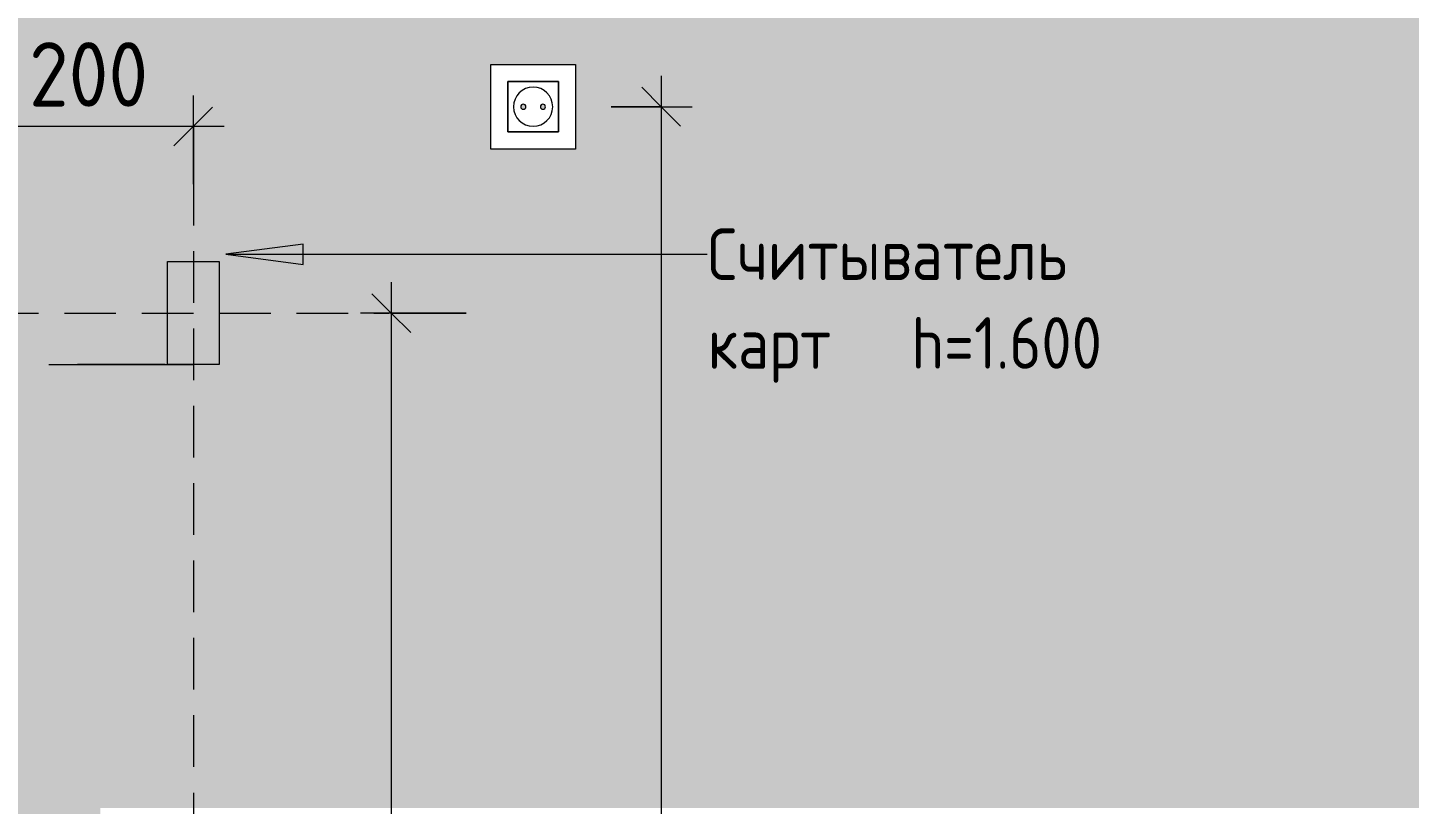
# Model space of a CAD drawing. Header units: millimetres. Extents: x 855 to 103073, y -1987 to 27400.
# Drawn here: x 9430 to 10769, y 1124 to 1877 of the extents above; entities that cross this region are included whole.
import ezdxf

# ---------------------------------------------------------------- set-up
doc = ezdxf.new("R2010")
doc.units = ezdxf.units.MM
doc.linetypes.add('ADSK_Штрих_ш2 п1', pattern=[75, 50, -25])
for name, color, linetype, lineweight in [('A-ANNO-DIMS', 7, 'Continuous', 9), ('A-ANNO-DIMS-25', 7, 'Continuous', 9), ('A-DETL-1', 7, 'ADSK_Штрих_ш2 п1', 9), ('A-WALL-PATT', 7, 'Continuous', 9), ('E-ELEC-EQPM', 7, 'Continuous', 9), ('Электрические приборы', 7, 'Continuous', 9)]:
    doc.layers.add(name, color=color, linetype=linetype, lineweight=lineweight)
for name, color, linetype, lineweight, true_color in [('G-ANNO-TEXT-1', 7, 'Continuous', 9, 0x3c3c3c), ('Q-SPCQ-1', 9, 'Continuous', 9, 0x808080), ('Q-SPCQ-2', 7, 'Continuous', 9, 0x7f7f7f), ('Розетки', 7, 'Continuous', 9, 0xff1e23)]:
    doc.layers.add(name, color=color, linetype=linetype, lineweight=lineweight, true_color=true_color)
doc.styles.add('GOST Common_5', font='GOST_Common.ttf', dxfattribs={"width": 0.9, "height": 50})
doc.styles.add('ISOCPEUR_1', font='isocpeur.ttf', dxfattribs={"width": 0.9, "height": 62.5})
doc.dimstyles.new('ISO-2_5_0_9К_БОЛЬШОЙ', dxfattribs={"dimscale": 304.8, "dimtxt": 62.248823, "dimasz": 0.123031, "dimexe": 0.098425, "dimexo": 0.246063, "dimgap": 0, "dimtad": 1, "dimdec": 0, "dimrnd": 10, "dimzin": 0, "dimdsep": 46, "dimtxsty": 'ISOCPEUR_1', "dimblk1": 'OBLIQUE', "dimblk2": 'OBLIQUE', "dimsah": 1, "dimcen": 0.09, "dimdle": 0.098425, "dimazin": 0, "dimtfac": 1, "dimtdec": 4, "dimtix": 1, "dimtmove": 0, "dimatfit": 3, "dimfxl": 1, "dimtvp": 1, "dimtolj": 1, "dimtzin": 0, "dimarcsym": 2})

# ---------------------------------------------------------------- blocks, each defined once
blk = doc.blocks.new('Роз - p220-25282436-Развертка 1_02-1')
at = {"layer": 'Розетки'}
for p, q in [((13054.9, 1824.5), (13103.9, 1824.5)), ((13054.9, 1775.5), (13054.9, 1824.5)), ((13103.9, 1824.5), (13103.9, 1775.5)), ((13103.9, 1775.5), (13054.9, 1775.5))]:
    blk.add_line(p, q, dxfattribs=at)
for centre, radius, start, end in [((13079.4, 1800), 19, 0, 180), ((13079.4, 1800), 19, 180, 360), ((13069.9, 1800), 2.5, 0, 180), ((13069.9, 1800), 2.5, 180, 0), ((13088.9, 1800), 2.5, 0, 180), ((13088.9, 1800), 2.5, 180, 0)]:
    blk.add_arc(centre, radius, start, end, dxfattribs=at)
blk = doc.blocks.new('Рамки - Рамка х1-25282438-Развертка 1_02-1')
at = {"layer": 'E-ELEC-EQPM'}
for p, q in [((13038.4, 1841), (13120.4, 1841)), ((13038.4, 1759), (13038.4, 1841)), ((13120.4, 1841), (13120.4, 1759)), ((13054.9, 1824.5), (13054.9, 1775.5)), ((13103.9, 1824.5), (13054.9, 1824.5)), ((13103.9, 1775.5), (13103.9, 1824.5)), ((13054.9, 1775.5), (13103.9, 1775.5)), ((13120.4, 1759), (13038.4, 1759))]:
    blk.add_line(p, q, dxfattribs=at)
blk = doc.blocks.new('_Считыватель карт - Тип 1-29506750-Развертка 1_02-1')
at = {"layer": 'Q-SPCQ-2'}
blk.add_hatch(color=256, dxfattribs=at).paths.add_polyline_path([(12725, 1550), (12775, 1550), (12775, 1650), (12725, 1650)])
at = {"layer": 'Q-SPCQ-1'}
for p, q in [((12725, 1650), (12775, 1650)), ((12725, 1550), (12725, 1650)), ((12775, 1650), (12775, 1550)), ((12610, 1550), (12750, 1550)), ((12610, 1550), (12750, 1550)), ((12722.6, 1550), (12637.6, 1550)), ((12637.6, 1550), (12722.6, 1550)), ((12775, 1550), (12725, 1550))]:
    blk.add_line(p, q, dxfattribs=at)
blk = doc.blocks.new('DIMBLOCK1-Развертка 1_02-1')
at = {"layer": 'A-ANNO-DIMS-25'}
for p, q in [((10044, 1830), (10044, -30)), ((9995.6, 1800), (10074, 1800)), ((10044, 1800), (9995.6, 1800)), ((10044, 0), (9995.6, 0)), ((9995.6, 0), (10074, 0))]:
    blk.add_line(p, q, dxfattribs=at)
at = {"layer": 'A-ANNO-DIMS-25', "lineweight": 20}
for p, q in [((10044, 1800), (10025.3, 1818.8)), ((10044, 1800), (10062.8, 1781.2)), ((10044, 0), (10025.3, 18.7)), ((10044, 0), (10062.8, -18.8))]:
    blk.add_line(p, q, dxfattribs=at)
at = {"layer": 'A-ANNO-DIMS-25', "color": 0, "insert": (9962.4, 826.4), "char_height": 62.5, "width": 176.691, "attachment_point": 1, "rotation": 90, "line_spacing_factor": 1.149209, "style": 'ISOCPEUR_1'}
blk.add_mtext('1800', dxfattribs=at)
blk = doc.blocks.new('_Oblique')
at = {"color": 0, "linetype": 'ByBlock', "lineweight": -2}
blk.add_line((-0.5, -0.5), (0.5, 0.5), dxfattribs=at)
blk = doc.blocks.new('DIMBLOCK13-Развертка 1_02-1')
at = {"layer": 'A-ANNO-DIMS-25'}
for p, q in [((9390.5, 1732.5), (9390.5, 1811)), ((9590.5, 1725), (9590.5, 1811)), ((9360.5, 1781), (9620.5, 1781)), ((9390.5, 1781), (9390.5, 1732.5)), ((9590.5, 1781), (9590.5, 1725))]:
    blk.add_line(p, q, dxfattribs=at)
at = {"layer": 'A-ANNO-DIMS-25', "lineweight": 20}
for p, q in [((9390.5, 1781), (9409.2, 1799.7)), ((9590.5, 1781), (9609.2, 1799.7)), ((9390.5, 1781), (9371.7, 1762.2)), ((9590.5, 1781), (9571.7, 1762.2))]:
    blk.add_line(p, q, dxfattribs=at)
at = {"layer": 'A-ANNO-DIMS-25', "color": 0, "insert": (9431.2, 1862.6), "char_height": 62.5, "width": 142.215, "attachment_point": 1, "line_spacing_factor": 1.149209, "style": 'ISOCPEUR_1'}
blk.add_mtext('200', dxfattribs=at)
blk = doc.blocks.new('DIMBLOCK14-Развертка 1_02-1')
at = {"layer": 'A-ANNO-DIMS-25'}
for p, q in [((9782.4, 1630), (9782.4, -30)), ((9855, 1600), (9752.4, 1600)), ((9782.4, 1600), (9855, 1600)), ((9733.9, 0), (9812.4, 0)), ((9782.4, 0), (9733.9, 0))]:
    blk.add_line(p, q, dxfattribs=at)
at = {"layer": 'A-ANNO-DIMS-25', "lineweight": 20}
for p, q in [((9782.4, 1600), (9763.7, 1618.7)), ((9782.4, 1600), (9801.2, 1581.2)), ((9782.4, 0), (9763.7, 18.8)), ((9782.4, 0), (9801.2, -18.8))]:
    blk.add_line(p, q, dxfattribs=at)
at = {"layer": 'A-ANNO-DIMS-25', "color": 0, "insert": (9700.8, 726.4), "char_height": 62.5, "width": 176.691, "attachment_point": 1, "rotation": 90, "line_spacing_factor": 1.149209, "style": 'ISOCPEUR_1'}
blk.add_mtext('1600', dxfattribs=at)

msp = doc.modelspace()

# ---------------------------------------------------------------- hatches: boundary and pattern name
at = {"layer": 'A-WALL-PATT'}
h = msp.add_hatch(color=256, dxfattribs=at)
h.paths.add_polyline_path([(7720.5, 100), (8440.5, 100), (8440.5, 2099.9), (9390.5, 2099.9), (9390.5, 100), (9500.5, 100), (9500.5, 1120), (11380.5, 1120), (11380.5, 100), (11414.5, 100), (11414.5, 3400), (7720.5, 3400), (7720.5, 426.9)])
h.paths.add_polyline_path([(9615.5, 1550), (9565.5, 1550), (9565.5, 1650), (9615.5, 1650)])
h.paths.add_polyline_path([(9944.4, 1759), (9878.9, 1759), (9878.9, 1841), (9960.9, 1841), (9960.9, 1759), (9952.3, 1759)])
h.paths.add_polyline_path([(9910.4, 1797.5), (9911.6, 1797.8), (9912.5, 1798.7), (9912.9, 1800), (9912.5, 1801.2), (9911.6, 1802.2), (9910.4, 1802.5), (9909.1, 1802.2), (9908.2, 1801.2), (9907.9, 1800), (9908.2, 1798.7), (9909.1, 1797.8), (9909.7, 1797.6)])
h.paths.add_polyline_path([(9929.4, 1797.5), (9930.6, 1797.8), (9931.5, 1798.7), (9931.9, 1800), (9931.5, 1801.2), (9930.6, 1802.2), (9929.4, 1802.5), (9928.1, 1802.2), (9927.2, 1801.2), (9926.9, 1800), (9927.2, 1798.7), (9928.1, 1797.8), (9928.7, 1797.6)])
h.paths.add_polyline_path([(8326.3, 3450), (11414.5, 3450), (11414.5, 3451.3), (7720.5, 3451.3), (7720.5, 3450), (8138, 3450)])
at = {"layer": 'G-ANNO-TEXT-1'}
msp.add_hatch(color=256, dxfattribs=at).paths.add_polyline_path([(9622, 1657), (9697, 1647.1), (9697, 1666.8)])

# ---------------------------------------------------------------- linework, layer by layer
at = {"layer": 'A-DETL-1'}
for p, q in [((9590.5, 1735), (9590.5, -5)), ((9390.5, 1600), (9780, 1600))]:
    msp.add_line(p, q, dxfattribs=at)
at = {"layer": 'G-ANNO-TEXT-1'}
for p, q in [((9697, 1666.8), (9622, 1657)), ((9697, 1647.1), (9697, 1666.8)), ((9622, 1657), (9697, 1647.1)), ((9622, 1657), (10088.7, 1657))]:
    msp.add_line(p, q, dxfattribs=at)

# ---------------------------------------------------------------- block references
at = {"layer": 'E-ELEC-EQPM'}
msp.add_blockref('Рамки - Рамка х1-25282438-Развертка 1_02-1', (-3159.5, 0), dxfattribs=at)
at = {"layer": 'Q-SPCQ-1'}
msp.add_blockref('_Считыватель карт - Тип 1-29506750-Развертка 1_02-1', (-3159.5, 0), dxfattribs=at)
at = {"layer": 'Электрические приборы'}
msp.add_blockref('Роз - p220-25282436-Развертка 1_02-1', (-3159.5, 0), dxfattribs=at)

# ---------------------------------------------------------------- texts
at = {"layer": 'G-ANNO-TEXT-1', "char_height": 50, "attachment_point": 1, "style": 'GOST Common_5'}
for s, insert, width in [('Считыватель', (10089.1, 1682), 463.576), ('\\fGOST Common|b0|i0|c204|p34|;\\W.9; ', (10471.5, 1682), 19.842), ('  h=1.600', (10231.9, 1596), 281.392), ('карт', (10089.1, 1596), 173.165)]:
    msp.add_mtext(s, dxfattribs=dict(at, insert=insert, width=width))

# ---------------------------------------------------------------- dimensions: what is measured, and where the dimension line sits
at = {"layer": 'A-ANNO-DIMS'}
dim = msp.add_linear_dim(base=(9590.5, 1781), p1=(9390.5, 1807.5), p2=(9590.5, 1650), dimstyle='ISO-2_5_0_9К_БОЛЬШОЙ', override={"dimpost": '<>', "dimfxl": 254.574339}, dxfattribs=at)
dim.commit()
dim.dimension.update_dxf_attribs({"geometry": 'DIMBLOCK13-Развертка 1_02-1', "text_midpoint": (9490.5, 1812.2)})
for base, p1, p2, override, picture, middle in [((10044, 0), (10070.6, 1800), (10070.6, 0), {"dimpost": '<>', "dimfxl": 1800}, 'DIMBLOCK1-Развертка 1_02-1', (10012.8, 900)), ((9782.4, 0), (9780, 1600), (9808.9, 0), {"dimpost": '<>', "dimfxl": 1600.2616}, 'DIMBLOCK14-Развертка 1_02-1', (9751.2, 800))]:
    dim = msp.add_linear_dim(base=base, p1=p1, p2=p2, angle=90, dimstyle='ISO-2_5_0_9К_БОЛЬШОЙ', override=override, dxfattribs=at)
    dim.commit()
    dim.dimension.update_dxf_attribs({"geometry": picture, "text_midpoint": middle})

doc.saveas('drawing.dxf')
